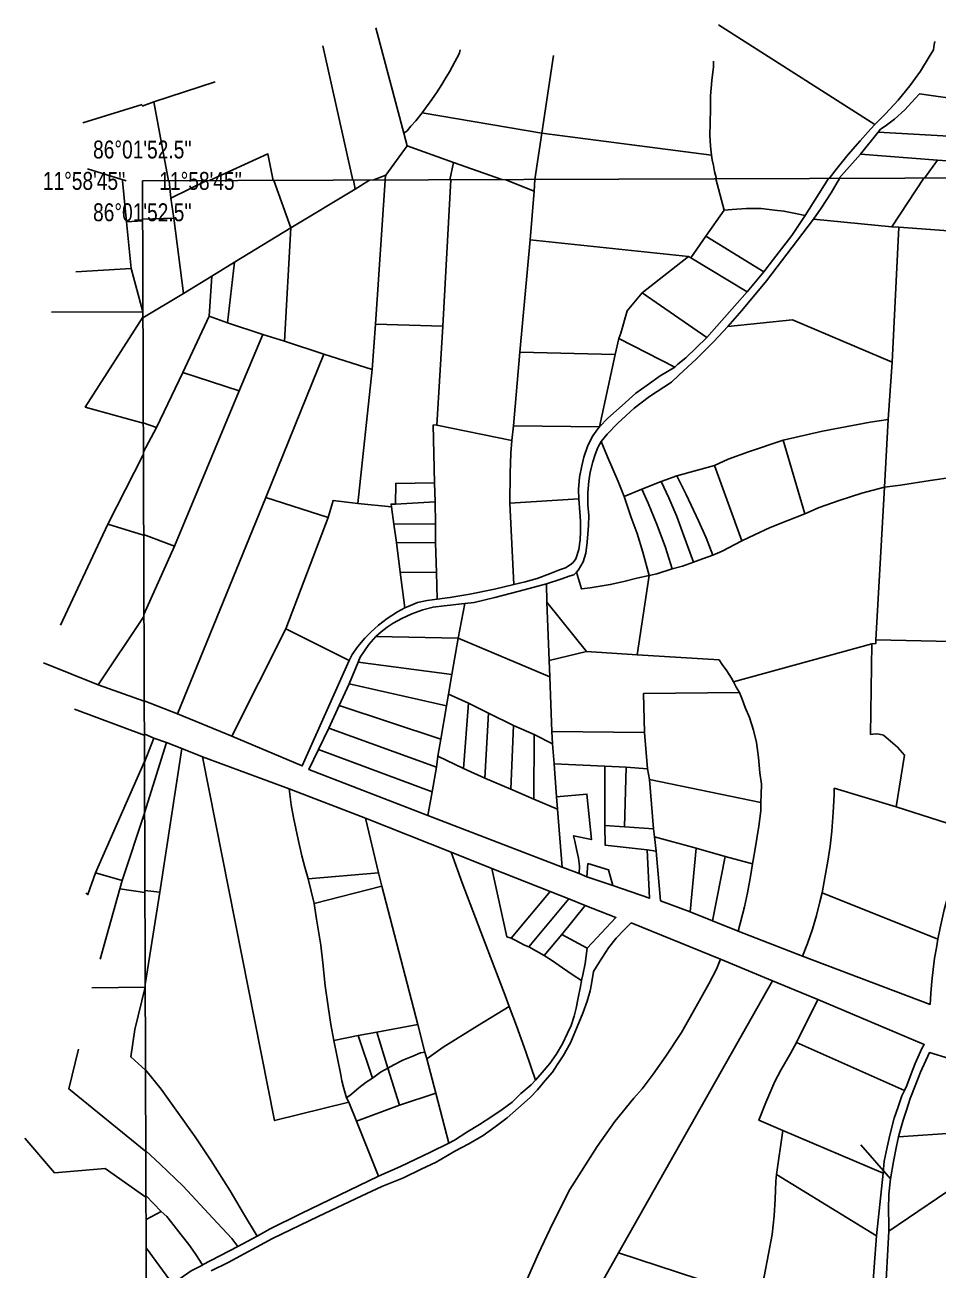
# Model space of a CAD drawing. Header units: millimetres. Extents: x 150192 to 154662, y -198734 to -196104.
# Drawn here: x 150249 to 151268, y -197588 to -196199 of the extents above; entities that cross this region are included whole.
import ezdxf
from ezdxf.enums import TextEntityAlignment as Align

# ---------------------------------------------------------------- set-up
doc = ezdxf.new("R2010")
doc.units = ezdxf.units.MM
for name, color, linetype in [('-44', 7, 'Continuous'), ('2', 7, 'Continuous'), ('43', 7, 'Continuous'), ('44', 7, 'Continuous')]:
    doc.layers.add(name, color=color, linetype=linetype)
doc.styles.get("Standard").update_dxf_attribs({"font": 'TCCM____.TTF'})

msp = doc.modelspace()

# ---------------------------------------------------------------- linework, layer by layer
at = {"color": 3, "ltscale": 10, "flags": 128}
msp.add_lwpolyline([(151214.59113, -197486.30463), (151181.24508, -197448.38812)], dxfattribs=at)
at = {"layer": '2', "color": 1, "linetype": 'Continuous'}
for p, q in [((151022.44013, -196199.21863), (151196.90913, -196310.39563)), ((150640.35413, -196202.34863), (150671.44913, -196319.95763)), ((150614.56413, -196372.38763), (150581.00813, -196222.68263)), ((150825.47413, -196320.02963), (150838.49613, -196233.52063)), ((150392.55613, -196285.18363), (150461.04913, -196262.58263)), ((151246.88913, -196276.19263), (151387.66413, -196295.93263)), ((150313.19913, -196308.56763), (150379.41313, -196288.02963)), ((150392.55613, -196285.18363), (150379.41913, -196289.85763)), ((150408.86013, -196373.12163), (150392.55613, -196285.18363)), ((150691.94413, -196297.25463), (150825.47413, -196320.02963)), ((150671.44913, -196319.95763), (150675.09913, -196333.94263)), ((150817.72813, -196371.66363), (150825.47413, -196320.02963)), ((150825.47413, -196320.02963), (151014.87013, -196344.44763)), ((151200.82513, -196319.04563), (151180.83413, -196343.52763)), ((151200.82513, -196319.04563), (151386.19013, -196329.47663)), ((150675.09913, -196333.94263), (150651.40613, -196366.67763)), ((150726.99013, -196352.85963), (150675.09913, -196333.94263)), ((150722.74713, -196372.00263), (150726.99013, -196352.85963)), ((150780.78013, -196371.79563), (150726.99013, -196352.85963)), ((151180.83413, -196343.52763), (151157.01713, -196370.45363)), ((151180.83413, -196343.52763), (151266.91013, -196349.93663)), ((151252.50713, -196370.11263), (151266.91013, -196349.93663)), ((151266.91013, -196349.93663), (151384.98213, -196358.06563)), ((150318.35413, -196359.86863), (150361.66613, -196373.28763)), ((150636.78513, -196372.30863), (150651.40613, -196366.67763)), ((150651.40613, -196366.67763), (150650.37013, -196372.26063)), ((150361.94113, -196419.07563), (150357.64613, -196373.30163)), ((150409.46913, -196373.11963), (150411.50213, -196392.62763)), ((150411.50213, -196392.62763), (150451.76213, -196372.96863)), ((150526.57513, -196372.70163), (150545.37813, -196425.74063)), ((150615.23213, -196372.38563), (150617.26313, -196382.43763)), ((150617.26313, -196382.43763), (150633.13913, -196372.32163)), ((150650.79613, -196372.25863), (150639.75913, -196533.18563)), ((150723.95413, -196371.99763), (150714.82413, -196535.38463)), ((150784.28313, -196371.78263), (150817.05413, -196384.69963)), ((150817.05413, -196384.69963), (150817.81513, -196371.66363)), ((151029.04213, -196405.77863), (151019.63913, -196370.94363)), ((151119.09513, -196411.92463), (151145.38313, -196370.49463)), ((151251.81813, -196370.11563), (151215.88013, -196424.55663)), ((150411.50213, -196392.62763), (150414.68013, -196414.87163)), ((150545.37813, -196425.74063), (150617.26313, -196382.43763)), ((150812.36113, -196439.09463), (150817.05413, -196384.69963)), ((151008.34113, -196435.00063), (151029.04213, -196405.77863)), ((150361.94113, -196419.07563), (150379.86813, -196417.61263)), ((150367.36013, -196470.93763), (150361.94113, -196419.07563)), ((150379.86213, -196415.99663), (150414.68013, -196414.87163)), ((150414.68013, -196414.87163), (150425.73913, -196499.01563)), ((151215.88013, -196424.55663), (151128.62113, -196415.74263)), ((150482.38313, -196463.71063), (150545.37813, -196425.74063)), ((150545.37813, -196425.74063), (150538.40513, -196552.19863)), ((150991.70513, -196459.14063), (151008.34113, -196435.00063)), ((151008.34113, -196435.00063), (151072.99513, -196474.56063)), ((151215.88013, -196424.55663), (151223.88213, -196424.94163)), ((151216.27613, -196575.29363), (151223.88213, -196424.94163)), ((151223.88213, -196424.94163), (151301.74113, -196430.57363)), ((150800.94213, -196564.40663), (150812.36113, -196439.09463)), ((150812.36113, -196439.09463), (150988.91113, -196457.74063)), ((150457.36313, -196479.45863), (150482.38313, -196463.71063)), ((150482.38313, -196463.71063), (150474.89613, -196531.70463)), ((150937.47413, -196498.25863), (150988.91113, -196457.74063)), ((150988.91113, -196457.74063), (150991.70513, -196459.14063)), ((150991.70513, -196459.14063), (151054.45313, -196497.04663)), ((150305.63213, -196474.55963), (150367.36013, -196470.93763)), ((150367.36013, -196470.93763), (150380.22413, -196519.24763)), ((151054.45313, -196497.04663), (151072.99513, -196474.56063)), ((150425.73913, -196499.01563), (150457.36313, -196479.45863)), ((150457.36313, -196479.45863), (150454.19213, -196524.19463)), ((150380.24713, -196525.80963), (150425.73913, -196499.01563)), ((150937.47413, -196498.25863), (151009.36913, -196547.86263)), ((151009.36913, -196547.86263), (151054.45313, -196497.04663)), ((150380.22413, -196519.24763), (150278.18313, -196519.51963)), ((150315.80813, -196625.66863), (150380.24513, -196525.22163)), ((150424.85813, -196587.09263), (150454.19213, -196524.19463)), ((150454.19213, -196524.19463), (150474.89613, -196531.70463)), ((150474.89613, -196531.70463), (150514.01713, -196544.43363)), ((150639.75913, -196533.18563), (150636.20813, -196583.76863)), ((150639.75913, -196533.18563), (150714.82413, -196535.38463)), ((150487.60513, -196607.33363), (150514.01713, -196544.43363)), ((150514.01713, -196544.43363), (150538.40513, -196552.19863)), ((150714.82413, -196535.38463), (150708.10413, -196645.82863)), ((150538.40513, -196552.19863), (150582.09913, -196566.45663)), ((150907.12513, -196567.00263), (150911.44213, -196549.21163)), ((150911.44213, -196549.21163), (150973.68213, -196581.14463)), ((150517.46513, -196726.31163), (150582.09913, -196566.45663)), ((150582.09913, -196566.45663), (150636.20813, -196583.76863)), ((150793.96513, -196646.38063), (150800.94213, -196564.40663)), ((150800.94213, -196564.40663), (150907.12513, -196567.00263)), ((150889.60613, -196647.70063), (150907.12513, -196567.00263)), ((151216.27613, -196575.29363), (151211.96413, -196639.47563)), ((150395.52513, -196648.33863), (150424.85813, -196587.09263)), ((150424.85813, -196587.09263), (150487.60513, -196607.33363)), ((150636.20813, -196583.76863), (150619.96513, -196733.09963)), ((150415.47913, -196780.78463), (150487.60513, -196607.33363)), ((150315.80813, -196625.66863), (150380.66013, -196643.50063)), ((150380.65813, -196642.99163), (150395.52513, -196648.33863)), ((151211.96413, -196639.47563), (151207.65313, -196714.84263)), ((150380.77413, -196676.03963), (150395.52513, -196648.33863)), ((150708.10413, -196645.82863), (150791.93413, -196662.90263)), ((150791.93413, -196662.90263), (150793.96513, -196646.38063)), ((150793.96513, -196646.38063), (150889.60613, -196647.70063)), ((151094.73313, -196662.54763), (151118.87413, -196744.66463)), ((150380.78413, -196678.94963), (150341.28913, -196756.14763)), ((150975.98013, -196702.39563), (151018.27413, -196690.85163)), ((151018.27413, -196690.85163), (151048.51213, -196774.87863)), ((150706.33413, -196731.23763), (150705.69713, -196710.01163)), ((150936.98913, -196716.99263), (150958.70713, -196708.61463)), ((150958.70713, -196708.61463), (150975.98013, -196702.39563)), ((150419.05413, -196967.87263), (150517.46513, -196726.31163)), ((150517.46513, -196726.31163), (150587.07113, -196748.84263)), ((150789.90913, -196732.55063), (150866.62413, -196728.01363)), ((150917.42913, -196725.37063), (150936.98913, -196716.99263)), ((151207.65313, -196714.84263), (151198.01813, -196885.02063)), ((150657.81613, -196736.93163), (150619.96513, -196733.09963)), ((150660.35813, -196755.99763), (150657.81613, -196736.93163)), ((150662.26113, -196733.75663), (150706.33413, -196731.23763)), ((150706.71813, -196755.89463), (150706.33413, -196731.23763)), ((150789.90913, -196732.55063), (150794.11013, -196823.55463)), ((150341.28913, -196756.14763), (150288.47713, -196868.69363)), ((150341.28913, -196756.14763), (150381.09813, -196768.38963)), ((150587.07113, -196748.84263), (150539.96113, -196872.99263)), ((150660.35813, -196755.99763), (150706.71813, -196755.89463)), ((150663.15413, -196776.46163), (150660.35813, -196755.99763)), ((150706.97413, -196777.11963), (150706.71813, -196755.89463)), ((150381.09513, -196767.67663), (150415.47913, -196780.78463)), ((150381.40813, -196856.77263), (150415.47913, -196780.78463)), ((150663.15413, -196776.46163), (150706.97413, -196777.11963)), ((150667.47613, -196809.76363), (150663.15413, -196776.46163)), ((150707.99313, -196809.91063), (150706.97413, -196777.11963)), ((150667.47613, -196809.76363), (150707.99313, -196809.91063)), ((150672.68813, -196849.42063), (150667.47613, -196809.76363)), ((150708.63113, -196839.90663), (150707.99313, -196809.91063)), ((150830.68913, -196822.55563), (150831.20013, -196843.01863)), ((150945.25413, -196813.59063), (150931.92713, -196902.04363)), ((150739.49613, -196844.49763), (150732.13313, -196883.25863)), ((150831.20013, -196843.01863), (150875.27913, -196898.32863)), ((150831.20013, -196843.01863), (150833.49213, -196908.22063)), ((150330.42013, -196935.35363), (150381.41513, -196858.97963)), ((150539.96113, -196872.99263), (150479.38813, -196992.56063)), ((150539.96113, -196872.99263), (150610.58413, -196908.36163)), ((150640.30313, -196881.55963), (150732.13313, -196883.25863)), ((150732.13313, -196883.25863), (150725.15213, -196923.92563)), ((150732.13313, -196883.25863), (150834.25613, -196926.39663)), ((151039.38313, -196932.21963), (151193.82713, -196889.59363)), ((151198.01813, -196885.02063), (151328.33413, -196888.13663)), ((150833.49213, -196908.22063), (150875.27913, -196898.32863)), ((150833.49213, -196908.22063), (150834.25613, -196926.39663)), ((150875.27913, -196898.32863), (150931.92713, -196902.04363)), ((150269.29213, -196910.77363), (150330.42013, -196935.35363)), ((150610.33313, -196934.41663), (150620.61913, -196910.01963)), ((150620.61913, -196910.01963), (150725.15213, -196923.92563)), ((150330.42013, -196935.35363), (150381.74813, -196953.76163)), ((150599.41213, -196958.43263), (150610.33313, -196934.41663)), ((150610.33313, -196934.41663), (150719.18613, -196958.87463)), ((150725.15213, -196923.92563), (150721.34413, -196945.78463)), ((150834.25613, -196926.39663), (150836.67613, -196987.27663)), ((150721.34413, -196945.78463), (150719.18613, -196958.87463)), ((150721.34413, -196945.78463), (150743.44513, -196955.96363)), ((150304.04613, -196962.40563), (150381.88113, -196991.62163)), ((150381.74613, -196953.36563), (150419.05413, -196967.87263)), ((150587.60313, -196983.71863), (150599.41213, -196958.43263)), ((150599.41213, -196958.43263), (150712.83913, -196995.98363)), ((150719.18613, -196958.87463), (150712.83913, -196995.98363)), ((150743.44513, -196955.96363), (150738.11813, -197028.66063)), ((150743.44513, -196955.96363), (150765.92713, -196966.90563)), ((150419.05413, -196967.87263), (150479.38813, -196992.56063)), ((150765.92713, -196966.90563), (150761.99713, -197039.34863)), ((150765.92713, -196966.90563), (150793.74513, -196980.64563)), ((150381.87513, -196990.08463), (150392.62813, -196994.74063)), ((150576.30113, -197007.48063), (150587.60313, -196983.71863)), ((150587.60313, -196983.71863), (150707.88813, -197027.11963)), ((150793.74513, -196980.64563), (150790.95813, -197051.69163)), ((150793.74513, -196980.64563), (150816.98913, -196990.69863)), ((150816.98913, -196990.69863), (150816.48813, -197062.76263)), ((150816.98913, -196990.69863), (150837.31213, -197001.25763)), ((150939.81113, -196988.60063), (150836.67613, -196987.27663)), ((150836.67613, -196987.27663), (150837.31213, -197001.25763)), ((150943.49813, -197029.14663), (150939.81113, -196988.60063)), ((150381.98613, -197021.73663), (150392.62813, -196994.74063)), ((150382.18413, -197078.03763), (150406.56713, -196999.86463)), ((150392.62813, -196994.74063), (150406.56713, -196999.86463)), ((150399.15413, -197166.49763), (150423.83413, -197006.46163)), ((150406.56713, -196999.86463), (150423.83413, -197006.46163)), ((150423.83413, -197006.46163), (150446.99413, -197015.76463)), ((150712.83913, -196995.98363), (150709.41113, -197015.04663)), ((150837.31213, -197001.25763), (150839.22013, -197023.37363)), ((150446.99413, -197015.76463), (150543.67013, -197051.38863)), ((150576.30113, -197007.48063), (150702.93813, -197054.69763)), ((150709.41113, -197015.04663), (150707.88813, -197027.11963)), ((150709.41113, -197015.04663), (150738.11813, -197028.66063)), ((150327.32613, -197144.96263), (150381.98313, -197020.84363)), ((150707.88813, -197027.11963), (150702.93813, -197054.69763)), ((150738.11813, -197028.66063), (150761.99713, -197039.34863)), ((150839.22013, -197023.37363), (150895.86813, -197025.94463)), ((150839.22013, -197023.37363), (150841.89113, -197060.23363)), ((150895.86813, -197025.94463), (150895.74813, -197092.28963)), ((150895.86813, -197025.94463), (150919.49213, -197027.35463)), ((150919.49213, -197027.35463), (150917.84813, -197093.82563)), ((150919.49213, -197027.35463), (150943.49813, -197029.14663)), ((150945.40413, -197041.09463), (150943.49813, -197029.14663)), ((150761.99713, -197039.34863), (150790.95813, -197051.69163)), ((150945.40413, -197041.09463), (151069.88013, -197066.57663)), ((150949.98313, -197096.00263), (150945.40413, -197041.09463)), ((150543.67013, -197051.38863), (150628.60713, -197084.14363)), ((150702.93813, -197054.69763), (150698.11413, -197081.00463)), ((150790.95813, -197051.69163), (150816.48813, -197062.76263)), ((150841.89113, -197060.23363), (150843.03513, -197074.21463)), ((150816.48813, -197062.76263), (150843.03513, -197074.21463)), ((150843.03513, -197074.21463), (150848.12213, -197138.65563)), ((151220.64513, -197071.48363), (151296.34713, -197095.54363)), ((150357.14013, -197153.50063), (150382.18613, -197078.64963)), ((150628.60713, -197084.14363), (150643.12713, -197144.93363)), ((150628.60713, -197084.14363), (150724.18313, -197122.19963)), ((150698.11413, -197081.00463), (150848.12213, -197138.65563)), ((150895.74813, -197092.28963), (150917.84813, -197093.82563)), ((150917.84813, -197093.82563), (150949.98313, -197096.00263)), ((150951.00013, -197104.89963), (150949.98313, -197096.00263)), ((150951.00013, -197104.89963), (150997.61513, -197117.50663)), ((150952.90613, -197120.78763), (150951.00013, -197104.89963)), ((150997.61513, -197117.50663), (150991.01713, -197188.67763)), ((150997.61513, -197117.50663), (151030.13113, -197126.80063)), ((150724.18313, -197122.19963), (150769.60613, -197140.43763)), ((150942.87213, -197119.51163), (150952.90613, -197120.78763)), ((151030.13113, -197126.80063), (151015.91313, -197198.73063)), ((151030.13113, -197126.80063), (151060.48813, -197135.20463)), ((150327.32613, -197144.96263), (150357.14013, -197153.50063)), ((150564.58913, -197151.61263), (150643.12713, -197144.93363)), ((150643.12713, -197144.93363), (150647.07213, -197159.99863)), ((150769.60613, -197140.43763), (150834.71913, -197165.74463)), ((150848.12213, -197138.65563), (150867.04813, -197145.78263)), ((150357.14013, -197153.50063), (150354.57113, -197162.76163)), ((150564.58913, -197151.61263), (150571.29513, -197179.34663)), ((150867.04813, -197145.78263), (150875.68513, -197149.47263)), ((150875.68513, -197149.47263), (150904.51813, -197159.27363)), ((150354.57113, -197162.76163), (150332.60013, -197241.54363)), ((150354.57113, -197162.76163), (150382.49513, -197166.94963)), ((150382.48813, -197164.72063), (150399.15413, -197166.49763)), ((150382.85613, -197269.71063), (150399.15413, -197166.49763)), ((150571.29513, -197179.34663), (150647.07213, -197159.99863)), ((150647.07213, -197159.99863), (150687.09413, -197314.20463)), ((150834.71913, -197165.74463), (150791.27513, -197217.89663)), ((150834.71913, -197165.74463), (150855.44513, -197173.94163)), ((151138.22313, -197167.27263), (151267.27413, -197219.19363)), ((150855.44513, -197173.94163), (150810.75713, -197227.63763)), ((150873.87613, -197181.66463), (150847.74813, -197213.84663)), ((150855.44513, -197173.94163), (150873.87613, -197181.66463)), ((150991.01713, -197188.67763), (151015.91313, -197198.73063)), ((151015.91313, -197198.73063), (151044.36513, -197210.05663)), ((150847.74813, -197213.84663), (150828.07913, -197237.41163)), ((150847.74813, -197213.84663), (150875.97013, -197229.29963)), ((151044.36513, -197210.05663), (151116.25713, -197237.92763)), ((150810.75713, -197227.63763), (150828.07913, -197237.41163)), ((151024.97313, -197241.48963), (151082.82213, -197265.51063)), ((150910.93613, -197568.91463), (151082.82213, -197265.51063)), ((151082.82213, -197265.51063), (151133.24513, -197286.34063)), ((150323.35313, -197273.38463), (150382.86613, -197272.77463)), ((150382.86613, -197272.77463), (150371.45713, -197319.87663)), ((151133.24513, -197286.34063), (151109.66213, -197334.39063)), ((150620.34213, -197326.42163), (150641.37013, -197322.66463)), ((150641.37013, -197322.66463), (150687.09413, -197314.20463)), ((150641.37013, -197322.66463), (150653.75513, -197362.89563)), ((150687.09413, -197314.20463), (150694.86813, -197344.97363)), ((150593.37413, -197332.04963), (150620.34213, -197326.42163)), ((150620.34213, -197326.42163), (150636.54313, -197374.22063)), ((151109.66213, -197334.39063), (151230.17513, -197388.05963)), ((150694.86813, -197344.97363), (150697.03013, -197352.43963)), ((150697.03013, -197352.43963), (150707.22513, -197390.92463)), ((150653.75513, -197362.89563), (150666.79713, -197404.38763)), ((150666.79713, -197404.38763), (150707.22513, -197390.92463)), ((150707.22513, -197390.92463), (150721.52813, -197446.50663)), ((150607.56813, -197396.02263), (150610.06913, -197401.06863)), ((150610.06913, -197401.06863), (150618.56613, -197422.16563)), ((150618.56613, -197422.16563), (150666.79713, -197404.38763)), ((150618.56613, -197422.16563), (150643.26113, -197483.56163)), ((151094.17713, -197432.50163), (151087.45013, -197481.55763)), ((151094.17713, -197432.50163), (151206.35213, -197480.07663)), ((151223.31513, -197439.64663), (151288.50713, -197435.26963)), ((151087.45013, -197481.55763), (151198.79213, -197549.97863)), ((151206.35213, -197480.07663), (151198.79213, -197549.97863)), ((151212.68213, -197544.93363), (151302.61013, -197483.57363)), ((150383.68113, -197504.97763), (150400.86313, -197522.76963)), ((150383.77413, -197531.66863), (150400.86313, -197522.76963)), ((151207.70613, -197631.95563), (151212.68213, -197544.93363)), ((150486.42013, -197561.99763), (150507.94713, -197550.35163)), ((151198.79213, -197549.97863), (151190.32813, -197663.11263)), ((150383.88513, -197563.31863), (150413.18713, -197603.55063)), ((150825.87013, -197719.84063), (150910.93613, -197568.91463))]:
    msp.add_line(p, q, dxfattribs=at)
for points in [[(150691.94413, -196297.25463), (150695.63913, -196291.92563), (150700.73313, -196285.20163), (150707.74013, -196275.17763), (150713.85613, -196265.78663), (150717.68013, -196259.44163), (150722.52313, -196251.57363), (150728.51713, -196240.40363), (150732.98013, -196232.15363), (150733.74613, -196230.50263), (150734.38813, -196227.20063)], [(151264.03813, -196217.77463), (151263.14113, -196221.20463), (151262.36613, -196226.92063), (151257.52313, -196234.78863), (151247.83713, -196250.65263), (151235.99013, -196267.01963), (151223.12813, -196283.25763), (151208.99913, -196298.34963), (151196.90913, -196310.39563)], [(151014.87013, -196344.44763), (151013.62313, -196334.40563), (151012.89013, -196322.07863), (151013.17413, -196308.73663), (151013.46513, -196292.59863), (151013.62413, -196278.36663), (151015.18813, -196261.08863), (151017.00013, -196245.84363), (151017.01513, -196239.48963)], [(151246.88913, -196276.19263), (151242.18013, -196281.26563), (151230.59613, -196293.94763), (151218.76313, -196304.34263), (151208.46013, -196312.19963), (151203.37313, -196315.49263), (151200.82513, -196319.04563)], [(150671.44913, -196319.95763), (150675.01013, -196317.29663), (150679.21213, -196312.09563), (150684.68613, -196306.26163), (150691.94413, -196297.25463)], [(151196.90913, -196310.39563), (151192.45413, -196315.08863), (151180.48713, -196328.53263), (151167.24613, -196343.88063), (151155.02113, -196359.10363), (151146.09913, -196370.49263)], [(150454.69513, -196372.95863), (150519.78313, -196343.14463), (150525.80313, -196372.70463)], [(151014.87013, -196344.44763), (151015.62013, -196349.65863), (151017.00313, -196355.88863), (151018.12913, -196362.87963), (151020.26313, -196370.94163)], [(151128.62113, -196415.74263), (151137.13013, -196403.79963), (151148.43213, -196386.64763), (151157.70313, -196370.45063)], [(151029.04213, -196405.77863), (151037.67813, -196405.02063), (151053.80913, -196404.01163), (151070.06713, -196404.14663), (151085.05413, -196405.93363), (151095.59713, -196406.95663), (151108.55213, -196409.50463), (151119.09513, -196411.92463)], [(151033.11913, -196535.54663), (151048.61313, -196517.88763), (151076.04413, -196484.60263), (151104.87313, -196447.25063), (151128.62113, -196415.74263)], [(151072.99513, -196474.56063), (151084.04413, -196460.45863), (151104.49013, -196434.15963), (151119.09513, -196411.92463)], [(150911.44213, -196549.21163), (150913.72813, -196543.23863), (150920.58413, -196518.33163), (150937.47413, -196498.25863)], [(151033.11913, -196535.54663), (151105.13513, -196528.21163), (151216.27613, -196575.29363)], [(150891.76713, -196664.09663), (150898.49713, -196655.71163), (150910.18113, -196643.38963), (150928.34313, -196626.87663), (150945.61513, -196613.92063), (150970.25413, -196597.79263), (150978.25513, -196589.78963), (150998.06713, -196571.62463), (151017.37113, -196552.31563), (151033.11913, -196535.54663)], [(150973.68213, -196581.14463), (150977.36513, -196577.84163), (150986.00113, -196570.47463), (151009.36913, -196547.86263)], [(150889.60613, -196647.70063), (150899.00413, -196637.91863), (150915.13313, -196623.81963), (150930.50013, -196610.10063), (150942.94613, -196600.95563), (150957.55213, -196590.54163), (150973.68213, -196581.14463)], [(151094.73313, -196662.54763), (151138.67913, -196652.40263), (151191.89613, -196642.26163), (151211.96413, -196639.47563)], [(150705.69713, -196710.01163), (150704.29313, -196645.44563), (150708.10413, -196645.82863)], [(150866.62413, -196728.01363), (150866.49613, -196717.59163), (150867.51113, -196703.73863), (150869.92313, -196691.15763), (150872.46213, -196681.37263), (150876.90613, -196668.28363), (150882.49413, -196657.61063), (150887.95513, -196649.98763), (150889.60613, -196647.70063)], [(150791.93413, -196662.90263), (150790.91913, -196677.00963), (150790.16013, -196699.75963), (150789.90913, -196732.55063)], [(150864.22013, -196809.86363), (150866.37913, -196807.19563), (150871.45813, -196798.17463), (150874.37813, -196788.38963), (150876.15513, -196776.31563), (150877.55113, -196757.76063), (150877.93113, -196746.32163), (150876.65913, -196734.75563), (150876.78513, -196720.64763), (150877.92713, -196708.31963), (150879.45013, -196698.27963), (150882.49713, -196686.46163), (150884.78213, -196678.45563), (150887.95713, -196670.44963), (150891.76713, -196664.09663)], [(150891.76713, -196664.09663), (150898.88113, -196680.87763), (150910.44213, -196708.59063), (150917.42913, -196725.37063)], [(151018.27413, -196690.85163), (151033.26113, -196683.74163), (151055.86913, -196675.36463), (151094.73313, -196662.54763)], [(150662.26113, -196733.75663), (150662.38613, -196710.62463), (150705.69713, -196710.01163)], [(150958.70713, -196708.61463), (150967.09213, -196726.92163), (150976.23913, -196747.51563), (150983.98913, -196769.12663), (150994.66113, -196798.61763)], [(150975.98013, -196702.39563), (150986.65113, -196723.11863), (151000.11813, -196752.61163), (151008.75713, -196771.55363), (151016.37913, -196790.62163)], [(151207.65313, -196714.84263), (151225.81613, -196712.56363), (151258.71213, -196707.62363), (151284.24113, -196703.82363)], [(150794.11013, -196823.55463), (150806.81113, -196820.63763), (150820.40113, -196816.70463), (150833.99113, -196811.50063), (150845.16713, -196807.18463), (150851.77213, -196804.77363), (150857.10613, -196801.59863), (150860.28113, -196798.80363), (150863.45613, -196794.73863), (150866.75713, -196784.44563), (150868.15313, -196773.76963), (150868.66013, -196764.23763), (150868.65913, -196752.92663), (150867.76913, -196742.63063), (150866.62413, -196728.01363)], [(150917.42913, -196725.37063), (150925.18013, -196748.63363), (150931.91313, -196766.55763), (150938.01213, -196787.27763), (150945.25413, -196813.59063)], [(150936.98913, -196716.99263), (150944.23013, -196732.75663), (150954.01313, -196757.41763), (150963.41413, -196782.33363), (150970.78313, -196806.10463)], [(151118.87413, -196744.66463), (151135.00413, -196737.55563), (151157.35813, -196729.68663), (151182.37913, -196721.56563), (151207.65313, -196714.84263)], [(150619.96513, -196733.09963), (150592.53013, -196729.90863), (150587.07113, -196748.84263)], [(150657.81613, -196736.93163), (150657.30713, -196733.75463), (150662.26113, -196733.75663)], [(151048.51213, -196774.87863), (151062.73713, -196767.89563), (151080.39113, -196759.76963), (151099.95013, -196752.15363), (151118.87413, -196744.66463)], [(151016.37913, -196790.62163), (151026.54013, -196786.30563), (151048.51213, -196774.87863)], [(150994.66113, -196798.61763), (151000.75713, -196796.46063), (151016.37913, -196790.62163)], [(150830.68913, -196822.55563), (150846.82013, -196817.35363), (150857.23413, -196813.79963), (150861.04513, -196812.53063), (150864.22013, -196809.86363)], [(150864.22013, -196809.86363), (150869.68313, -196828.42263), (150879.20913, -196827.02963), (150901.69013, -196823.60863), (150917.05813, -196819.93063), (150931.53713, -196816.25263), (150945.25413, -196813.59063)], [(150945.25413, -196813.59063), (150953.89113, -196811.43463), (150970.78313, -196806.10463)], [(150970.78313, -196806.10463), (150982.34113, -196803.18763), (150994.66113, -196798.61763)], [(150708.63113, -196839.90663), (150722.85713, -196838.13463), (150745.21113, -196834.20563), (150772.51813, -196828.62763), (150794.11013, -196823.55463)], [(150739.49613, -196844.49763), (150749.78413, -196843.48563), (150773.15413, -196837.90563), (150800.20713, -196831.05563), (150830.68913, -196822.55563)], [(150610.58413, -196908.36163), (150613.88613, -196901.50063), (150619.98213, -196892.73363), (150627.85613, -196883.20563), (150634.58713, -196876.47263), (150643.35013, -196868.72463), (150652.87513, -196861.48463), (150664.55913, -196853.99163), (150672.68813, -196849.42063)], [(150640.30313, -196881.55963), (150646.14513, -196876.22463), (150653.00313, -196871.14363), (150659.73413, -196866.69863), (150669.13313, -196861.49263), (150680.56313, -196856.16063), (150692.62913, -196851.84563), (150704.06013, -196848.67363), (150716.50713, -196847.28163), (150739.49613, -196844.49763)], [(150672.68813, -196849.42063), (150679.03813, -196846.88163), (150686.65913, -196843.70763), (150697.58113, -196841.29863), (150708.63113, -196839.90663)], [(150620.61913, -196910.01963), (150622.90413, -196904.68263), (150627.60313, -196897.44063), (150632.42913, -196890.32563), (150640.30313, -196881.55963)], [(151193.82713, -196889.59363), (151192.31313, -196990.76263), (151195.10713, -196990.25563), (151198.53613, -196989.87563), (151201.71213, -196990.51263), (151206.53813, -196991.40463), (151222.16213, -197004.88563), (151230.03813, -197013.65863), (151220.64513, -197071.48363)], [(151198.01813, -196885.02063), (151198.14513, -196889.21463), (151193.82713, -196889.59363)], [(150479.38813, -196992.56063), (150558.14013, -197025.89963), (150610.58413, -196908.36163)], [(150931.92713, -196902.04363), (151023.12313, -196907.42763), (151026.80713, -196912.76763), (151031.88813, -196919.76063), (151037.22313, -196927.89763), (151039.38313, -196932.21963)], [(151039.38313, -196932.21963), (151042.43213, -196938.06763), (151045.86213, -196944.04363)], [(150939.81113, -196988.60063), (150939.04413, -196944.87863), (151045.86213, -196944.04363)], [(151045.86213, -196944.04363), (151048.91113, -196951.28963), (151052.46813, -196960.82363), (151057.04213, -196971.88363), (151061.74313, -196986.12063), (151064.92013, -196999.84863), (151067.20813, -197016.62663), (151068.86113, -197033.65863), (151070.38613, -197046.24163), (151070.13313, -197057.55363), (151069.88013, -197066.57663)], [(150446.99413, -197015.76463), (150527.19513, -197421.54263), (150610.06913, -197401.06863)], [(150698.11413, -197081.00463), (150565.63413, -197029.97063), (150576.30113, -197007.48063)], [(150543.67013, -197051.38863), (150545.76113, -197069.40663), (150548.28713, -197083.22263), (150553.54013, -197107.80163), (150557.54213, -197126.17163), (150561.06513, -197138.82863), (150564.58913, -197151.61263)], [(150841.89113, -197060.23363), (150875.67613, -197057.32763), (150880.76213, -197107.91463), (150860.82013, -197103.71063), (150862.21813, -197109.81163), (150864.12413, -197118.58263), (150866.53813, -197128.62463), (150867.42813, -197137.64863), (150867.04813, -197145.78263)], [(151220.64513, -197071.48363), (151151.80213, -197050.73163), (151151.80313, -197057.97563), (151150.66113, -197077.92963), (151149.13913, -197098.51863), (151147.10913, -197115.29463), (151144.57013, -197132.06963), (151141.52413, -197148.59063), (151138.22313, -197167.27263)], [(151069.88013, -197066.57663), (151069.62713, -197075.98163), (151067.46913, -197093.13863), (151063.28113, -197120.58963), (151060.48813, -197135.20463)], [(150895.74813, -197092.28963), (150896.00413, -197114.14963), (150942.87213, -197119.51163)], [(151267.27413, -197219.19363), (151269.81313, -197206.48563), (151274.25613, -197186.53363), (151278.82713, -197170.26763), (151285.93713, -197144.97863), (151290.50813, -197129.72963), (151292.79313, -197118.80063), (151294.57013, -197107.74363), (151296.34713, -197095.54363)], [(150724.18313, -197122.19963), (150736.58713, -197156.20163), (150757.35713, -197211.04763), (150773.18113, -197251.73363), (150784.63313, -197282.06463), (150789.16013, -197294.06963)], [(150904.51813, -197159.27363), (150945.54513, -197173.40263), (150942.87213, -197119.51163)], [(150952.90613, -197120.78763), (150957.86613, -197176.45863), (150991.01713, -197188.67763)], [(150316.58513, -197167.90263), (150318.99213, -197169.43963), (150327.32613, -197144.96263)], [(150769.60613, -197140.43763), (150786.54613, -197216.31663), (150791.27513, -197217.89663)], [(150875.68513, -197149.47263), (150876.82713, -197134.85763), (150899.81713, -197141.60463), (150904.51813, -197159.27363)], [(151060.48813, -197135.20463), (151058.20313, -197149.18463), (151055.03013, -197167.23063), (151051.47513, -197182.98863), (151044.36513, -197210.05663)], [(151138.22313, -197167.27263), (151135.81113, -197177.43963), (151132.00213, -197192.81563), (151127.30413, -197208.06563), (151121.71713, -197223.82263), (151116.25713, -197237.92763)], [(150571.29513, -197179.34663), (150574.13613, -197196.71763), (150578.70413, -197225.75563), (150581.20813, -197245.67363), (150583.80913, -197271.18363), (150587.13113, -197294.26663), (150590.14513, -197314.30363), (150593.37413, -197332.04963)], [(150873.87613, -197181.66463), (150908.03313, -197194.99263), (150875.97013, -197229.29963)], [(150456.39213, -197589.02763), (150475.54513, -197579.70663), (150524.89513, -197553.14063), (150575.93013, -197528.45463), (150624.45013, -197505.33363), (150646.89013, -197495.07263), (150670.99313, -197485.42063), (150690.90113, -197475.70663), (150707.66313, -197467.69463), (150728.29413, -197455.68163), (150744.03613, -197447.55663), (150760.00913, -197438.03063), (150773.44113, -197428.54463), (150786.73313, -197418.29763), (150799.37813, -197407.42463), (150812.39013, -197395.65563), (150820.75413, -197387.01063), (150829.34313, -197376.70863), (150837.31713, -197367.56063), (150842.51013, -197359.21763), (150849.32513, -197349.19763), (150857.33613, -197334.83763), (150864.90713, -197317.05163), (150871.12213, -197301.70163), (150875.84813, -197288.40963), (150879.20513, -197276.79063), (150880.72013, -197268.88563), (150883.02613, -197255.24863), (150889.95313, -197244.33763), (150899.72213, -197228.80563), (150908.55713, -197217.99163), (150917.41613, -197208.57563), (150925.16213, -197200.95663), (151024.97313, -197241.48963)], [(150791.27513, -197217.89663), (150795.50813, -197220.24663), (150806.02213, -197225.67663), (150810.75713, -197227.63763)], [(151116.25713, -197237.92763), (151258.64413, -197291.88863), (151259.40513, -197279.81563), (151260.67413, -197265.83563), (151262.07013, -197252.87163), (151263.59313, -197240.16263), (151265.75113, -197228.72563), (151267.27413, -197219.19363)], [(150803.53413, -197611.12263), (150821.62713, -197569.91263), (150837.18713, -197536.49563), (150856.86013, -197498.43963), (150887.16313, -197450.55863), (150907.00713, -197422.41363), (150928.03213, -197396.41263), (150937.38613, -197386.22563), (150949.80513, -197369.63663), (150963.81913, -197349.71763), (150981.15113, -197323.26463), (150997.67513, -197294.15463), (151011.85113, -197268.89463), (151020.20813, -197252.49463), (151024.97313, -197241.48963)], [(150828.07913, -197237.41163), (150837.20213, -197243.24563), (150848.39013, -197250.95363), (150860.22413, -197259.28763), (150869.72713, -197265.11463)], [(150869.72713, -197265.11463), (150871.01513, -197258.73963), (150873.72113, -197246.24063), (150875.97013, -197229.29963)], [(150818.40713, -197376.24163), (150825.75713, -197367.73863), (150834.22913, -197357.94763), (150841.29413, -197347.66963), (150848.58613, -197335.86263), (150854.22813, -197324.08063), (150858.27013, -197315.37463), (150861.39813, -197305.15763), (150863.65513, -197296.09763), (150865.99613, -197284.49363), (150868.57113, -197271.74263), (150869.72713, -197265.11463)], [(150697.03013, -197352.43963), (150715.36013, -197339.57263), (150753.70013, -197315.59163), (150789.16013, -197294.06963)], [(150789.16013, -197294.06963), (150797.03313, -197315.81163), (150807.57113, -197344.75763), (150818.40713, -197376.24163)], [(151133.24513, -197286.34063), (151252.15913, -197336.74763), (151249.44213, -197341.23863), (151242.10113, -197357.62263), (151237.47613, -197369.38863), (151232.61613, -197382.30163), (151230.17513, -197388.05963)], [(150371.45713, -197319.87663), (150366.78613, -197350.47063), (150383.19113, -197365.39663)], [(150593.37413, -197332.04963), (150601.15413, -197370.44463), (150602.16113, -197377.29363), (150604.33913, -197385.64963), (150607.56813, -197396.02263)], [(151109.66213, -197334.39063), (151103.05913, -197346.58863), (151092.13813, -197365.39363), (151085.28013, -197377.71863), (151075.24913, -197401.35363), (151067.63013, -197421.04963), (151094.17713, -197432.50163)], [(150308.27313, -197341.78463), (150297.71613, -197386.06963), (150383.50913, -197455.98363)], [(150653.75513, -197362.89563), (150660.30113, -197359.36263), (150670.50513, -197354.24763), (150681.35113, -197349.50363), (150689.93213, -197346.06663), (150694.86813, -197344.97363)], [(151223.31513, -197439.64663), (151225.58813, -197431.47663), (151228.71313, -197421.13163), (151232.33113, -197409.88963), (151236.55313, -197396.85863), (151242.63013, -197380.87563), (151248.11313, -197367.31763), (151258.15713, -197345.55263), (151280.00213, -197352.33363), (151325.48413, -197366.63063)], [(150383.18913, -197364.78563), (150400.66613, -197386.37963), (150419.41113, -197412.27563), (150438.68613, -197439.43463), (150456.30813, -197466.49163), (150477.59813, -197499.97463), (150492.51813, -197525.16763), (150507.94713, -197550.35163)], [(150636.54313, -197374.22063), (150645.32313, -197367.60163), (150653.75513, -197362.89563)], [(150607.56813, -197396.02263), (150613.08913, -197391.99663), (150621.35413, -197385.00563), (150629.50413, -197378.65063), (150636.54313, -197374.22063)], [(150721.52813, -197446.50663), (150727.82913, -197443.48563), (150741.77513, -197434.37263), (150755.86213, -197426.01963), (150769.81113, -197417.03363), (150781.23913, -197409.22963), (150792.40413, -197400.92263), (150801.89613, -197391.36963), (150813.54113, -197381.40163), (150818.40713, -197376.24163)], [(151230.17513, -197388.05963), (151227.09513, -197393.70063), (151222.98913, -197406.09363), (151218.63613, -197418.87263), (151213.88213, -197437.88563), (151210.80513, -197451.02563), (151207.39113, -197466.71363), (151206.35213, -197480.07663)], [(150248.64813, -197440.95563), (150281.53813, -197479.74663), (150338.31813, -197474.82863), (150383.68813, -197507.05363)], [(150643.26113, -197483.56163), (150667.84713, -197472.50363), (150701.12013, -197456.73663), (150721.52813, -197446.50663)], [(151212.68213, -197544.93363), (151212.55513, -197537.56263), (151212.26513, -197520.78863), (151212.72813, -197503.49363), (151214.59113, -197486.30463), (151217.81713, -197467.06063), (151221.33113, -197449.84663), (151223.31513, -197439.64663)], [(150383.50613, -197455.02963), (150399.44613, -197470.16663), (150425.28513, -197494.80863), (150458.29713, -197530.14463), (150479.40013, -197552.82663), (150486.42013, -197561.99763)], [(150507.94713, -197550.35163), (150522.16813, -197542.37763), (150556.18113, -197525.32763), (150643.26113, -197483.56163)], [(151087.45013, -197481.55763), (151086.56213, -197489.18363), (151085.80213, -197509.13763), (151084.66013, -197527.69263), (151082.50313, -197548.66263), (151078.18713, -197570.13963), (151073.49013, -197595.42963), (151066.63413, -197619.82863), (150910.93613, -197568.91463)], [(150400.86313, -197522.76963), (150407.06413, -197528.64763), (150415.37413, -197538.94263), (150423.17213, -197548.99163), (150431.74413, -197559.79063), (150438.65113, -197569.72663), (150444.26013, -197578.15563), (150446.75113, -197582.56663)], [(150446.75113, -197582.56663), (150446.87813, -197582.56463), (150486.42013, -197561.99763)], [(150413.18713, -197603.55063), (150421.72413, -197597.57163), (150434.15713, -197589.11663), (150446.75113, -197582.56663)]]:
    msp.add_lwpolyline(points, dxfattribs=at)
at = {"layer": '43', "color": 1, "linetype": 'Continuous'}
msp.add_lwpolyline([(150379.71213, -196373.22563), (153782.32413, -196361.09063), (153790.66413, -198664.98163), (150387.79113, -198677.09663), (150379.71213, -196373.22563)], dxfattribs=at)

# ---------------------------------------------------------------- texts
at = {"layer": '-44', "color": 7, "linetype": 'Continuous', "width": 0.8}
msp.add_text("11%%d58'45''", height=20, dxfattribs=at).set_placement((150314.71213, -196373.22563), align=Align.MIDDLE)
msp.add_text("11%%d58'45''", height=20, dxfattribs=at).set_placement((150314.71213, -196373.22563), align=Align.MIDDLE)
at = {"layer": '44', "color": 7, "linetype": 'Continuous', "width": 0.8}
for s, p in [("86%%d01'52.5''", (150379.71213, -196338.22563)), ("86%%d01'52.5''", (150379.71213, -196338.22563)), ("11%%d58'45''", (150314.71213, -196373.22563)), ("11%%d58'45''", (150314.71213, -196373.22563)), ("11%%d58'45''", (150444.71213, -196373.22563)), ("86%%d01'52.5''", (150379.71213, -196408.22563))]:
    msp.add_text(s, height=20, dxfattribs=at).set_placement(p, align=Align.MIDDLE)

doc.saveas('drawing.dxf')
